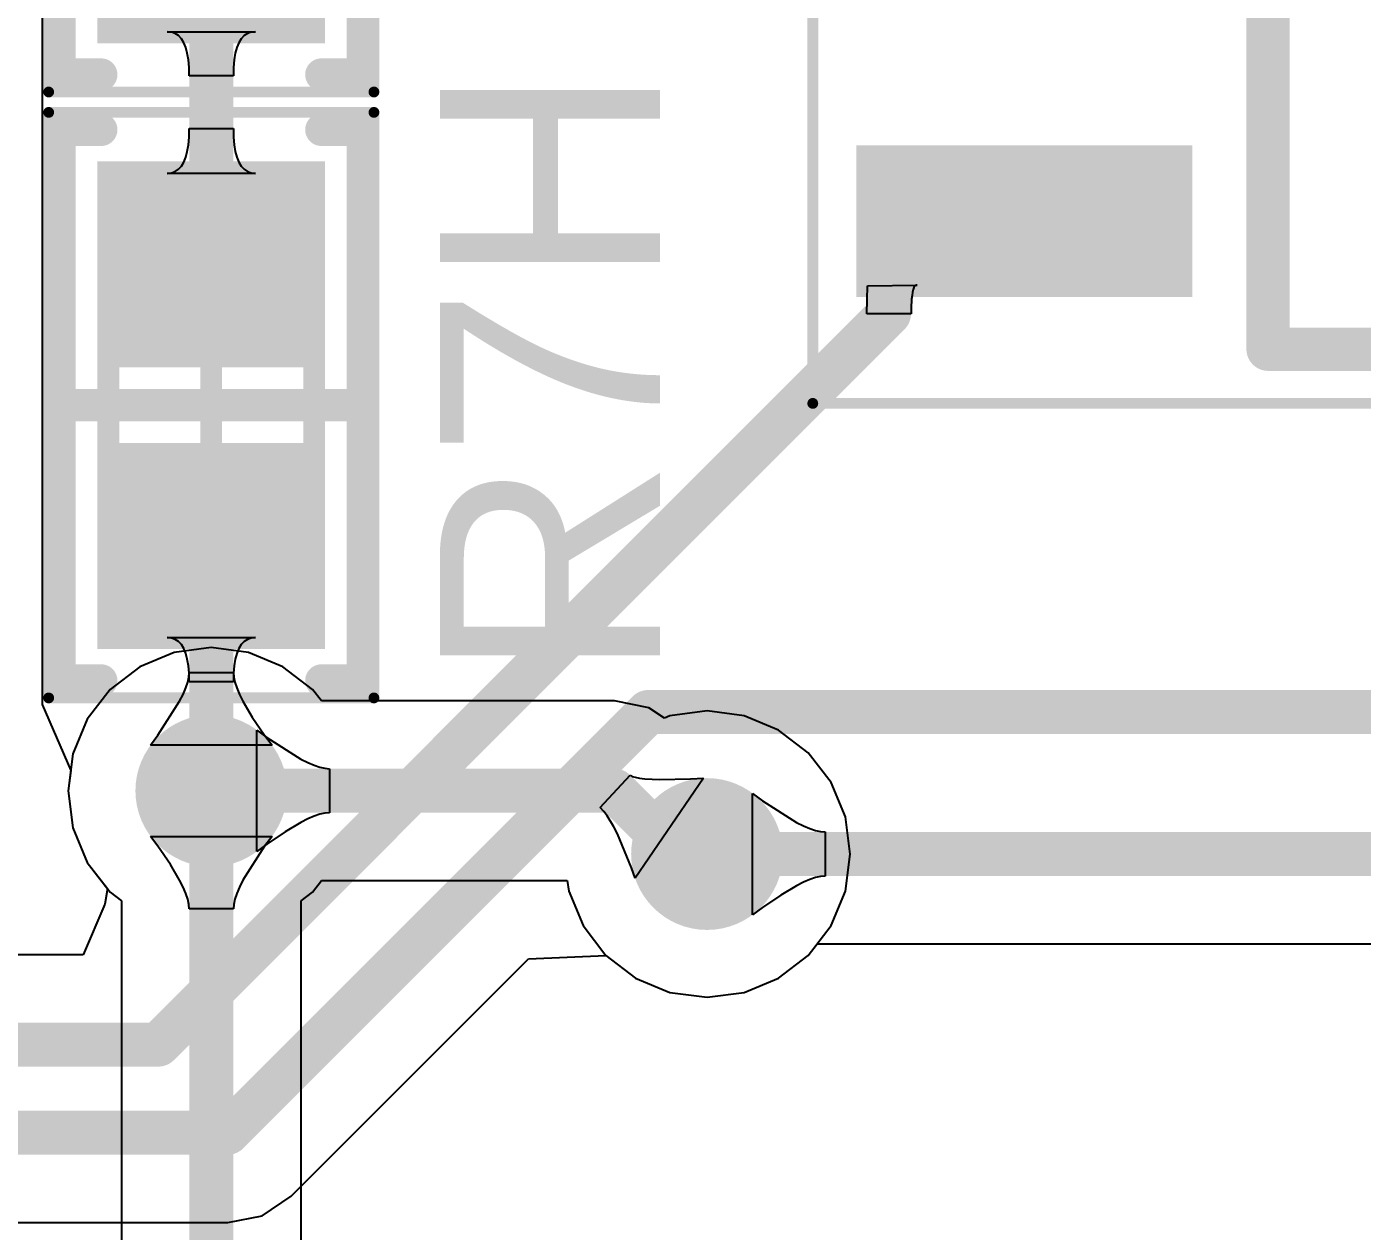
# Model space of a CAD drawing. Header units: inches. Extents: x -0.14 to 3.29, y -0.08 to 7.88.
# Drawn here: x 2.3459 to 2.5884, y 4.8144 to 5.0331 of the extents above; entities that cross this region are included whole.
import ezdxf

# ---------------------------------------------------------------- set-up
doc = ezdxf.new("R2010")
doc.units = ezdxf.units.IN
doc.header["$MEASUREMENT"] = 0
for name, color, linetype in [('Bottom Layer', 5, 'Continuous'), ('Top 3D Body', 56, 'Continuous'), ('Top Courtyard', 56, 'Continuous'), ('Top Layer', 1, 'Continuous'), ('Top Overlay', 2, 'Continuous'), ('Top Paste', 8, 'Continuous'), ('Top Solder', 216, 'Continuous'), ('Via Holes', 16, 'Continuous')]:
    doc.layers.add(name, color=color, linetype=linetype)
doc.styles.add('Arial', font='', dxfattribs={"height": 0.2})
doc.styles.get('Arial').set_extended_font_data('Arial')

# ---------------------------------------------------------------- blocks, each defined once
blk = doc.blocks.new('34355DA5_B1DA_47C2_A88A_ECF82120A4F7_252')
at = {"layer": 'Top Layer'}
blk.add_hatch(color=1, dxfattribs=at).paths.add_polyline_path([(-0.13583, -0.16181), (-0.13583, -0.13819), (-0.07874, -0.13819), (-0.07874, -0.16181)])
at = {"layer": 'Top Paste'}
blk.add_hatch(color=8, dxfattribs=at).paths.add_polyline_path([(-0.13583, -0.16181), (-0.13583, -0.13819), (-0.07874, -0.13819), (-0.07874, -0.16181)])
at = {"layer": 'Top Solder'}
blk.add_hatch(color=216, dxfattribs=at).paths.add_polyline_path([(-0.13779, -0.16378), (-0.13779, -0.13622), (-0.07677, -0.13622), (-0.07677, -0.16378)])
at = {"layer": 'Top Courtyard'}
for points in [[(-0.14567, -0.18307, 0.00197, 0.00197, 0), (-0.14567, 0.18307, 0.00197, 0.00197, 0)], [(-0.14567, -0.18307, 0.00197, 0.00197, 0), (0.14567, -0.18307, 0.00197, 0.00197, 0)]]:
    blk.add_lwpolyline(points, format="xyseb", dxfattribs=at)
blk.add_lwpolyline([(-0.14616, -0.18307, 0.000984, 0.000984, 1), (-0.14518, -0.18307, 0.000984, 0.000984, 1)], format="xyseb", close=True, dxfattribs=at)
blk.add_lwpolyline([(-0.14616, -0.18307, 0.000984, 0.000984, 1), (-0.14518, -0.18307, 0.000984, 0.000984, 1)], format="xyseb", close=True, dxfattribs=at)
at = {"layer": 'Top Overlay'}
for points in [[(-0.06299, -0.17323, 0.00787, 0.00787, 0), (-0.06299, 0.17323, 0.00787, 0.00787, 0)], [(-0.06299, -0.17323, 0.00787, 0.00787, 0), (0.06299, -0.17323, 0.00787, 0.00787, 0)]]:
    blk.add_lwpolyline(points, format="xyseb", dxfattribs=at)
blk.add_lwpolyline([(-0.06496, -0.17323, 0.00394, 0.00394, 1), (-0.06102, -0.17323, 0.00394, 0.00394, 1)], format="xyseb", close=True, dxfattribs=at)
blk.add_lwpolyline([(-0.06496, -0.17323, 0.00394, 0.00394, 1), (-0.06102, -0.17323, 0.00394, 0.00394, 1)], format="xyseb", close=True, dxfattribs=at)
blk = doc.blocks.new('RES_0603_1608_319')
at = {"layer": 'Top Layer'}
for points in [[(-0.04232, -0.0187), (-0.04232, 0.0187), (-0.00886, 0.0187), (-0.00886, -0.0187)], [(0.00886, -0.0187), (0.00886, 0.0187), (0.04232, 0.0187), (0.04232, -0.0187)]]:
    blk.add_hatch(color=1, dxfattribs=at).paths.add_polyline_path(points)
at = {"layer": 'Top Paste'}
for points in [[(-0.04232, -0.0187), (-0.04232, 0.0187), (-0.00886, 0.0187), (-0.00886, -0.0187)], [(0.00886, -0.0187), (0.00886, 0.0187), (0.04232, 0.0187), (0.04232, -0.0187)]]:
    blk.add_hatch(color=8, dxfattribs=at).paths.add_polyline_path(points)
at = {"layer": 'Top Solder'}
for points in [[(-0.04429, -0.02067), (-0.04429, 0.02067), (-0.00689, 0.02067), (-0.00689, -0.02067)], [(0.00689, -0.02067), (0.00689, 0.02067), (0.04429, 0.02067), (0.04429, -0.02067)]]:
    blk.add_hatch(color=216, dxfattribs=at).paths.add_polyline_path(points)
at = {"layer": 'Top 3D Body'}
for points in [[(0.03445, 0.0187, 0.00394, 0.00394, 0), (-0.03445, 0.0187, 0.00394, 0.00394, 0)], [(-0.03445, -0.0187, 0.00394, 0.00394, 0), (-0.03445, 0.0187, 0.00394, 0.00394, 0)], [(0.03445, -0.0187, 0.00394, 0.00394, 0), (0.03445, 0.0187, 0.00394, 0.00394, 0)], [(0.03445, -0.0187, 0.00394, 0.00394, 0), (-0.03445, -0.0187, 0.00394, 0.00394, 0)]]:
    blk.add_lwpolyline(points, format="xyseb", dxfattribs=at)
for points in [[(-0.03543, 0.0187, 0.00197, 0.00197, 1), (-0.03346, 0.0187, 0.00197, 0.00197, 1)], [(-0.03543, 0.0187, 0.00197, 0.00197, 1), (-0.03346, 0.0187, 0.00197, 0.00197, 1)], [(0.03347, 0.0187, 0.00197, 0.00197, 1), (0.03543, 0.0187, 0.00197, 0.00197, 1)], [(0.03347, 0.0187, 0.00197, 0.00197, 1), (0.03543, 0.0187, 0.00197, 0.00197, 1)], [(-0.03543, -0.0187, 0.00197, 0.00197, 1), (-0.03346, -0.0187, 0.00197, 0.00197, 1)], [(-0.03543, -0.0187, 0.00197, 0.00197, 1), (-0.03346, -0.0187, 0.00197, 0.00197, 1)], [(0.03347, -0.0187, 0.00197, 0.00197, 1), (0.03543, -0.0187, 0.00197, 0.00197, 1)], [(0.03347, -0.0187, 0.00197, 0.00197, 1), (0.03543, -0.0187, 0.00197, 0.00197, 1)]]:
    blk.add_lwpolyline(points, format="xyseb", close=True, dxfattribs=at)
at = {"layer": 'Top Courtyard'}
for points in [[(0.05315, 0.02953, 0.00197, 0.00197, 0), (-0.05315, 0.02953, 0.00197, 0.00197, 0)], [(-0.05315, -0.02953, 0.00197, 0.00197, 0), (-0.05315, 0.02953, 0.00197, 0.00197, 0)], [(0.05315, -0.02953, 0.00197, 0.00197, 0), (0.05315, 0.02953, 0.00197, 0.00197, 0)], [(0, -0.0187, 0.00394, 0.00394, 0), (0, 0.0187, 0.00394, 0.00394, 0)], [(0.0187, 0, 0.00394, 0.00394, 0), (-0.0187, 0, 0.00394, 0.00394, 0)], [(0.05315, -0.02953, 0.00197, 0.00197, 0), (-0.05315, -0.02953, 0.00197, 0.00197, 0)]]:
    blk.add_lwpolyline(points, format="xyseb", dxfattribs=at)
for points in [[(-0.05364, 0.02953, 0.000984, 0.000984, 1), (-0.05266, 0.02953, 0.000984, 0.000984, 1)], [(-0.05364, 0.02953, 0.000984, 0.000984, 1), (-0.05266, 0.02953, 0.000984, 0.000984, 1)], [(0.05266, 0.02953, 0.000984, 0.000984, 1), (0.05364, 0.02953, 0.000984, 0.000984, 1)], [(0.05266, 0.02953, 0.000984, 0.000984, 1), (0.05364, 0.02953, 0.000984, 0.000984, 1)], [(-0.00098, 0.0187, 0.00197, 0.00197, 1), (0.00098, 0.0187, 0.00197, 0.00197, 1)], [(-0.01968, 0, 0.00197, 0.00197, 1), (-0.01772, 0, 0.00197, 0.00197, 1)], [(0.01772, 0, 0.00197, 0.00197, 1), (0.01969, 0, 0.00197, 0.00197, 1)], [(-0.00098, -0.0187, 0.00197, 0.00197, 1), (0.00098, -0.0187, 0.00197, 0.00197, 1)], [(-0.05364, -0.02953, 0.000984, 0.000984, 1), (-0.05266, -0.02953, 0.000984, 0.000984, 1)], [(-0.05364, -0.02953, 0.000984, 0.000984, 1), (-0.05266, -0.02953, 0.000984, 0.000984, 1)], [(0.05266, -0.02953, 0.000984, 0.000984, 1), (0.05364, -0.02953, 0.000984, 0.000984, 1)], [(0.05266, -0.02953, 0.000984, 0.000984, 1), (0.05364, -0.02953, 0.000984, 0.000984, 1)]]:
    blk.add_lwpolyline(points, format="xyseb", close=True, dxfattribs=at)
at = {"layer": 'Top Overlay'}
for points in [[(0.05, 0.02756, 0.00591, 0.00591, 0), (-0.05, 0.02756, 0.00591, 0.00591, 0)], [(-0.05, 0.02, 0.00591, 0.00591, 0), (-0.05, 0.02756, 0.00591, 0.00591, 0)], [(0, -0.02756, 0.00591, 0.00591, 0), (0, 0.02756, 0.00591, 0.00591, 0)], [(0.05, 0.02, 0.00591, 0.00591, 0), (0.05, 0.02756, 0.00591, 0.00591, 0)], [(-0.05, -0.02756, 0.00591, 0.00591, 0), (-0.05, -0.02, 0.00591, 0.00591, 0)], [(0.05, -0.02756, 0.00591, 0.00591, 0), (0.05, -0.02, 0.00591, 0.00591, 0)], [(0.05, -0.02756, 0.00591, 0.00591, 0), (-0.05, -0.02756, 0.00591, 0.00591, 0)]]:
    blk.add_lwpolyline(points, format="xyseb", dxfattribs=at)
for points in [[(-0.05148, 0.02756, 0.00295, 0.00295, 1), (-0.04852, 0.02756, 0.00295, 0.00295, 1)], [(-0.05148, 0.02756, 0.00295, 0.00295, 1), (-0.04852, 0.02756, 0.00295, 0.00295, 1)], [(-0.00148, 0.02756, 0.00295, 0.00295, 1), (0.00148, 0.02756, 0.00295, 0.00295, 1)], [(0.04852, 0.02756, 0.00295, 0.00295, 1), (0.05148, 0.02756, 0.00295, 0.00295, 1)], [(0.04852, 0.02756, 0.00295, 0.00295, 1), (0.05148, 0.02756, 0.00295, 0.00295, 1)], [(-0.05148, 0.02, 0.00295, 0.00295, 1), (-0.04852, 0.02, 0.00295, 0.00295, 1)], [(0.04852, 0.02, 0.00295, 0.00295, 1), (0.05148, 0.02, 0.00295, 0.00295, 1)], [(-0.05148, -0.02, 0.00295, 0.00295, 1), (-0.04852, -0.02, 0.00295, 0.00295, 1)], [(0.04852, -0.02, 0.00295, 0.00295, 1), (0.05148, -0.02, 0.00295, 0.00295, 1)], [(-0.05148, -0.02756, 0.00295, 0.00295, 1), (-0.04852, -0.02756, 0.00295, 0.00295, 1)], [(-0.05148, -0.02756, 0.00295, 0.00295, 1), (-0.04852, -0.02756, 0.00295, 0.00295, 1)], [(-0.00148, -0.02756, 0.00295, 0.00295, 1), (0.00148, -0.02756, 0.00295, 0.00295, 1)], [(0.04852, -0.02756, 0.00295, 0.00295, 1), (0.05148, -0.02756, 0.00295, 0.00295, 1)], [(0.04852, -0.02756, 0.00295, 0.00295, 1), (0.05148, -0.02756, 0.00295, 0.00295, 1)]]:
    blk.add_lwpolyline(points, format="xyseb", close=True, dxfattribs=at)
blk = doc.blocks.new('RES_0603_1608_339')
at = {"layer": 'Top Layer'}
for points in [[(-0.04232, -0.0187), (-0.04232, 0.0187), (-0.00886, 0.0187), (-0.00886, -0.0187)], [(0.00886, -0.0187), (0.00886, 0.0187), (0.04232, 0.0187), (0.04232, -0.0187)]]:
    blk.add_hatch(color=1, dxfattribs=at).paths.add_polyline_path(points)
at = {"layer": 'Top Paste'}
for points in [[(-0.04232, -0.0187), (-0.04232, 0.0187), (-0.00886, 0.0187), (-0.00886, -0.0187)], [(0.00886, -0.0187), (0.00886, 0.0187), (0.04232, 0.0187), (0.04232, -0.0187)]]:
    blk.add_hatch(color=8, dxfattribs=at).paths.add_polyline_path(points)
at = {"layer": 'Top Solder'}
for points in [[(-0.04429, -0.02067), (-0.04429, 0.02067), (-0.00689, 0.02067), (-0.00689, -0.02067)], [(0.00689, -0.02067), (0.00689, 0.02067), (0.04429, 0.02067), (0.04429, -0.02067)]]:
    blk.add_hatch(color=216, dxfattribs=at).paths.add_polyline_path(points)
at = {"layer": 'Top 3D Body'}
for points in [[(0.03445, 0.0187, 0.00394, 0.00394, 0), (-0.03445, 0.0187, 0.00394, 0.00394, 0)], [(-0.03445, -0.0187, 0.00394, 0.00394, 0), (-0.03445, 0.0187, 0.00394, 0.00394, 0)], [(0.03445, -0.0187, 0.00394, 0.00394, 0), (0.03445, 0.0187, 0.00394, 0.00394, 0)], [(0.03445, -0.0187, 0.00394, 0.00394, 0), (-0.03445, -0.0187, 0.00394, 0.00394, 0)]]:
    blk.add_lwpolyline(points, format="xyseb", dxfattribs=at)
for points in [[(-0.03543, 0.0187, 0.00197, 0.00197, 1), (-0.03346, 0.0187, 0.00197, 0.00197, 1)], [(-0.03543, 0.0187, 0.00197, 0.00197, 1), (-0.03346, 0.0187, 0.00197, 0.00197, 1)], [(0.03347, 0.0187, 0.00197, 0.00197, 1), (0.03543, 0.0187, 0.00197, 0.00197, 1)], [(0.03347, 0.0187, 0.00197, 0.00197, 1), (0.03543, 0.0187, 0.00197, 0.00197, 1)], [(-0.03543, -0.0187, 0.00197, 0.00197, 1), (-0.03346, -0.0187, 0.00197, 0.00197, 1)], [(-0.03543, -0.0187, 0.00197, 0.00197, 1), (-0.03346, -0.0187, 0.00197, 0.00197, 1)], [(0.03347, -0.0187, 0.00197, 0.00197, 1), (0.03543, -0.0187, 0.00197, 0.00197, 1)], [(0.03347, -0.0187, 0.00197, 0.00197, 1), (0.03543, -0.0187, 0.00197, 0.00197, 1)]]:
    blk.add_lwpolyline(points, format="xyseb", close=True, dxfattribs=at)
at = {"layer": 'Top Courtyard'}
for points in [[(0.05315, 0.02953, 0.00197, 0.00197, 0), (-0.05315, 0.02953, 0.00197, 0.00197, 0)], [(-0.05315, -0.02953, 0.00197, 0.00197, 0), (-0.05315, 0.02953, 0.00197, 0.00197, 0)], [(0.05315, -0.02953, 0.00197, 0.00197, 0), (0.05315, 0.02953, 0.00197, 0.00197, 0)], [(0, -0.0187, 0.00394, 0.00394, 0), (0, 0.0187, 0.00394, 0.00394, 0)], [(0.0187, 0, 0.00394, 0.00394, 0), (-0.0187, 0, 0.00394, 0.00394, 0)], [(0.05315, -0.02953, 0.00197, 0.00197, 0), (-0.05315, -0.02953, 0.00197, 0.00197, 0)]]:
    blk.add_lwpolyline(points, format="xyseb", dxfattribs=at)
for points in [[(-0.05364, 0.02953, 0.000984, 0.000984, 1), (-0.05266, 0.02953, 0.000984, 0.000984, 1)], [(-0.05364, 0.02953, 0.000984, 0.000984, 1), (-0.05266, 0.02953, 0.000984, 0.000984, 1)], [(0.05266, 0.02953, 0.000984, 0.000984, 1), (0.05364, 0.02953, 0.000984, 0.000984, 1)], [(0.05266, 0.02953, 0.000984, 0.000984, 1), (0.05364, 0.02953, 0.000984, 0.000984, 1)], [(-0.00098, 0.0187, 0.00197, 0.00197, 1), (0.00098, 0.0187, 0.00197, 0.00197, 1)], [(-0.01968, 0, 0.00197, 0.00197, 1), (-0.01772, 0, 0.00197, 0.00197, 1)], [(0.01772, 0, 0.00197, 0.00197, 1), (0.01969, 0, 0.00197, 0.00197, 1)], [(-0.00098, -0.0187, 0.00197, 0.00197, 1), (0.00098, -0.0187, 0.00197, 0.00197, 1)], [(-0.05364, -0.02953, 0.000984, 0.000984, 1), (-0.05266, -0.02953, 0.000984, 0.000984, 1)], [(-0.05364, -0.02953, 0.000984, 0.000984, 1), (-0.05266, -0.02953, 0.000984, 0.000984, 1)], [(0.05266, -0.02953, 0.000984, 0.000984, 1), (0.05364, -0.02953, 0.000984, 0.000984, 1)], [(0.05266, -0.02953, 0.000984, 0.000984, 1), (0.05364, -0.02953, 0.000984, 0.000984, 1)]]:
    blk.add_lwpolyline(points, format="xyseb", close=True, dxfattribs=at)
at = {"layer": 'Top Overlay'}
for points in [[(0.05, 0.02756, 0.00591, 0.00591, 0), (-0.05, 0.02756, 0.00591, 0.00591, 0)], [(-0.05, 0.02, 0.00591, 0.00591, 0), (-0.05, 0.02756, 0.00591, 0.00591, 0)], [(0, -0.02756, 0.00591, 0.00591, 0), (0, 0.02756, 0.00591, 0.00591, 0)], [(0.05, 0.02, 0.00591, 0.00591, 0), (0.05, 0.02756, 0.00591, 0.00591, 0)], [(-0.05, -0.02756, 0.00591, 0.00591, 0), (-0.05, -0.02, 0.00591, 0.00591, 0)], [(0.05, -0.02756, 0.00591, 0.00591, 0), (0.05, -0.02, 0.00591, 0.00591, 0)], [(0.05, -0.02756, 0.00591, 0.00591, 0), (-0.05, -0.02756, 0.00591, 0.00591, 0)]]:
    blk.add_lwpolyline(points, format="xyseb", dxfattribs=at)
for points in [[(-0.05148, 0.02756, 0.00295, 0.00295, 1), (-0.04852, 0.02756, 0.00295, 0.00295, 1)], [(-0.05148, 0.02756, 0.00295, 0.00295, 1), (-0.04852, 0.02756, 0.00295, 0.00295, 1)], [(-0.00148, 0.02756, 0.00295, 0.00295, 1), (0.00148, 0.02756, 0.00295, 0.00295, 1)], [(0.04852, 0.02756, 0.00295, 0.00295, 1), (0.05148, 0.02756, 0.00295, 0.00295, 1)], [(0.04852, 0.02756, 0.00295, 0.00295, 1), (0.05148, 0.02756, 0.00295, 0.00295, 1)], [(-0.05148, 0.02, 0.00295, 0.00295, 1), (-0.04852, 0.02, 0.00295, 0.00295, 1)], [(0.04852, 0.02, 0.00295, 0.00295, 1), (0.05148, 0.02, 0.00295, 0.00295, 1)], [(-0.05148, -0.02, 0.00295, 0.00295, 1), (-0.04852, -0.02, 0.00295, 0.00295, 1)], [(0.04852, -0.02, 0.00295, 0.00295, 1), (0.05148, -0.02, 0.00295, 0.00295, 1)], [(-0.05148, -0.02756, 0.00295, 0.00295, 1), (-0.04852, -0.02756, 0.00295, 0.00295, 1)], [(-0.05148, -0.02756, 0.00295, 0.00295, 1), (-0.04852, -0.02756, 0.00295, 0.00295, 1)], [(-0.00148, -0.02756, 0.00295, 0.00295, 1), (0.00148, -0.02756, 0.00295, 0.00295, 1)], [(0.04852, -0.02756, 0.00295, 0.00295, 1), (0.05148, -0.02756, 0.00295, 0.00295, 1)], [(0.04852, -0.02756, 0.00295, 0.00295, 1), (0.05148, -0.02756, 0.00295, 0.00295, 1)]]:
    blk.add_lwpolyline(points, format="xyseb", close=True, dxfattribs=at)

msp = doc.modelspace()

# ---------------------------------------------------------------- hatches: boundary and pattern name
at = {"layer": 'Bottom Layer'}
h = msp.add_hatch(color=5, dxfattribs=at)
edge = h.paths.add_edge_path()
edge.add_arc((2.37945, 4.89441), 0.01378, 0, 360)
h = msp.add_hatch(color=5, dxfattribs=at)
edge = h.paths.add_edge_path()
edge.add_arc((2.46946, 4.88292), 0.01378, 0, 360)
at = {"layer": 'Top Layer'}
h = msp.add_hatch(color=1, dxfattribs=at)
edge = h.paths.add_edge_path()
edge.add_arc((2.37945, 4.89441), 0.01378, 0, 360)
h = msp.add_hatch(color=1, dxfattribs=at)
edge = h.paths.add_edge_path()
edge.add_arc((2.46946, 4.88292), 0.01378, 0, 360)
at = {"layer": 'Via Holes'}
h = msp.add_hatch(color=7, dxfattribs=at)
edge = h.paths.add_edge_path()
edge.add_arc((2.37945, 4.89441), 0.00689, 0, 360)
h = msp.add_hatch(color=7, dxfattribs=at)
edge = h.paths.add_edge_path()
edge.add_arc((2.46946, 4.88292), 0.00689, 0, 360)

# ---------------------------------------------------------------- linework, layer by layer
at = {"layer": 'Bottom Layer'}
for p, q in [((2.37272, 4.91952), (2.36645, 4.91693)), ((2.37945, 4.92041), (2.37272, 4.91952)), ((2.38618, 4.91952), (2.37945, 4.92041)), ((2.39245, 4.91693), (2.38618, 4.91952)), ((2.36645, 4.91693), (2.36106, 4.91279)), ((2.39784, 4.91279), (2.39245, 4.91693)), ((2.36106, 4.91279), (2.35693, 4.90741)), ((2.39943, 4.91072), (2.39784, 4.91279)), ((2.45268, 4.91072), (2.39943, 4.91072)), ((2.45892, 4.90948), (2.45268, 4.91072)), ((2.46171, 4.90761), (2.45892, 4.90948)), ((2.46946, 4.90892), (2.46273, 4.90803)), ((2.47619, 4.90803), (2.46946, 4.90892)), ((2.35693, 4.90741), (2.35433, 4.90114)), ((2.46273, 4.90803), (2.46171, 4.90761)), ((2.48246, 4.90543), (2.47619, 4.90803)), ((2.38772, 4.88339), (2.38772, 4.90543)), ((2.38772, 4.90543), (2.38954, 4.90409)), ((2.38954, 4.90409), (2.39569, 4.90016)), ((2.48785, 4.9013), (2.48246, 4.90543)), ((2.35433, 4.90114), (2.35345, 4.89441)), ((2.49198, 4.89592), (2.48785, 4.9013)), ((2.39569, 4.90016), (2.39696, 4.89953)), ((2.39696, 4.89953), (2.39811, 4.89904)), ((2.39811, 4.89904), (2.39915, 4.89869)), ((2.39915, 4.89869), (2.40008, 4.89848)), ((2.40008, 4.89848), (2.4009, 4.89841)), ((2.4009, 4.89841), (2.4009, 4.89041)), ((2.45008, 4.89135), (2.4555, 4.89724)), ((2.4555, 4.89724), (2.45584, 4.89702)), ((2.45584, 4.89702), (2.4564, 4.89685)), ((2.46879, 4.89668), (2.45639, 4.87856)), ((2.4564, 4.89685), (2.45718, 4.8967)), ((2.45718, 4.8967), (2.45818, 4.8966)), ((2.45818, 4.8966), (2.46084, 4.89648)), ((2.46084, 4.89648), (2.46647, 4.89658)), ((2.46647, 4.89658), (2.46879, 4.89668)), ((2.35345, 4.89441), (2.35433, 4.88768)), ((2.49458, 4.88965), (2.49198, 4.89592)), ((2.39696, 4.88929), (2.39569, 4.88865)), ((2.39811, 4.88978), (2.39696, 4.88929)), ((2.39915, 4.89013), (2.39811, 4.88978)), ((2.40008, 4.89034), (2.39915, 4.89013)), ((2.4009, 4.89041), (2.40008, 4.89034)), ((2.4507, 4.89067), (2.45008, 4.89135)), ((2.45131, 4.88985), (2.4507, 4.89067)), ((2.45256, 4.88783), (2.45131, 4.88985)), ((2.49546, 4.88292), (2.49458, 4.88965)), ((2.35433, 4.88768), (2.35693, 4.88141)), ((2.39284, 4.88697), (2.38954, 4.88472)), ((2.39569, 4.88865), (2.39284, 4.88697)), ((2.45319, 4.88661), (2.45256, 4.88783)), ((2.45574, 4.88044), (2.45319, 4.88661)), ((2.36976, 4.88432), (2.36843, 4.88613)), ((2.36843, 4.88613), (2.39047, 4.88613)), ((2.37201, 4.88102), (2.36976, 4.88432)), ((2.38913, 4.88432), (2.3852, 4.87817)), ((2.38954, 4.88472), (2.38772, 4.88339)), ((2.39047, 4.88613), (2.38913, 4.88432)), ((2.49458, 4.87619), (2.49546, 4.88292)), ((2.35693, 4.88141), (2.36106, 4.87602)), ((2.3737, 4.87817), (2.37201, 4.88102)), ((2.45639, 4.87856), (2.45574, 4.88044)), ((2.37433, 4.8769), (2.3737, 4.87817)), ((2.37482, 4.87575), (2.37433, 4.8769)), ((2.38457, 4.8769), (2.38408, 4.87575)), ((2.3852, 4.87817), (2.38457, 4.8769)), ((2.39784, 4.87602), (2.39943, 4.87809)), ((2.39943, 4.87809), (2.44409, 4.87809)), ((2.44409, 4.87809), (2.44434, 4.87619)), ((2.36106, 4.87602), (2.36314, 4.87443)), ((2.36314, 4.87443), (2.36314, 4.28202)), ((2.37517, 4.87471), (2.37482, 4.87575)), ((2.37538, 4.87378), (2.37517, 4.87471)), ((2.38373, 4.87471), (2.38352, 4.87378)), ((2.38408, 4.87575), (2.38373, 4.87471)), ((2.39576, 4.87443), (2.39784, 4.87602)), ((2.39576, 4.28202), (2.39576, 4.87443)), ((2.44434, 4.87619), (2.44694, 4.86992)), ((2.49198, 4.86992), (2.49458, 4.87619)), ((2.37545, 4.87295), (2.37538, 4.87378)), ((2.38345, 4.87295), (2.37545, 4.87295)), ((2.38352, 4.87378), (2.38345, 4.87295)), ((2.44694, 4.86992), (2.45107, 4.86453)), ((2.48785, 4.86453), (2.49198, 4.86992)), ((2.45107, 4.86453), (2.45646, 4.8604)), ((2.48246, 4.8604), (2.48785, 4.86453)), ((2.45646, 4.8604), (2.46273, 4.8578)), ((2.47619, 4.8578), (2.48246, 4.8604)), ((2.46273, 4.8578), (2.46946, 4.85691)), ((2.46946, 4.85691), (2.47619, 4.8578))]:
    msp.add_line(p, q, dxfattribs=at)
for points in [[(2.37945, 4.26205, 0.008, 0.008, 0), (2.37945, 4.89441, 0.008, 0.008, 0)], [(2.37945, 4.89441, 0.008, 0.008, 0), (2.45268, 4.89441, 0.008, 0.008, 0)], [(2.45268, 4.89441, 0.008, 0.008, 0), (2.46417, 4.88292, 0.008, 0.008, 0)], [(2.46417, 4.88292, 0.008, 0.008, 0), (2.46946, 4.88292, 0.008, 0.008, 0)]]:
    msp.add_lwpolyline(points, format="xyseb", dxfattribs=at)
for points in [[(2.37745, 4.89441, 0.004, 0.004, 1), (2.38145, 4.89441, 0.004, 0.004, 1)], [(2.37745, 4.89441, 0.004, 0.004, 1), (2.38145, 4.89441, 0.004, 0.004, 1)], [(2.45068, 4.89441, 0.004, 0.004, 1), (2.45468, 4.89441, 0.004, 0.004, 1)], [(2.45068, 4.89441, 0.004, 0.004, 1), (2.45468, 4.89441, 0.004, 0.004, 1)], [(2.46217, 4.88292, 0.004, 0.004, 1), (2.46617, 4.88292, 0.004, 0.004, 1)], [(2.46217, 4.88292, 0.004, 0.004, 1), (2.46617, 4.88292, 0.004, 0.004, 1)], [(2.46746, 4.88292, 0.004, 0.004, 1), (2.47146, 4.88292, 0.004, 0.004, 1)]]:
    msp.add_lwpolyline(points, format="xyseb", close=True, dxfattribs=at)
at = {"layer": 'Top Layer'}
for p, q in [((2.34875, 5.07127), (2.34875, 5.02009)), ((2.37221, 5.03213), (2.37145, 5.03221)), ((2.37145, 5.03221), (2.38745, 5.03221)), ((2.37289, 5.03189), (2.37221, 5.03213)), ((2.38669, 5.03213), (2.38601, 5.03189)), ((2.38745, 5.03221), (2.38669, 5.03213)), ((2.37349, 5.03149), (2.37289, 5.03189)), ((2.37401, 5.03093), (2.37349, 5.03149)), ((2.37445, 5.03021), (2.37401, 5.03093)), ((2.37481, 5.02933), (2.37445, 5.03021)), ((2.38445, 5.03021), (2.38409, 5.02933)), ((2.38489, 5.03093), (2.38445, 5.03021)), ((2.38541, 5.03149), (2.38489, 5.03093)), ((2.38601, 5.03189), (2.38541, 5.03149)), ((2.37509, 5.02829), (2.37481, 5.02933)), ((2.37529, 5.02709), (2.37509, 5.02829)), ((2.38381, 5.02829), (2.38361, 5.02709)), ((2.38409, 5.02933), (2.38381, 5.02829)), ((2.37541, 5.02573), (2.37529, 5.02709)), ((2.37545, 5.02421), (2.37541, 5.02573)), ((2.38349, 5.02573), (2.38345, 5.02421)), ((2.38361, 5.02709), (2.38349, 5.02573)), ((2.38345, 5.02421), (2.37545, 5.02421)), ((2.34875, 5.02009), (2.34875, 5.02009)), ((2.34875, 5.02009), (2.34875, 5.01873)), ((2.34875, 5.01873), (2.34875, 5.01873)), ((2.34875, 5.01873), (2.34875, 4.96127)), ((2.37529, 5.01169), (2.37541, 5.01307)), ((2.37541, 5.01307), (2.37545, 5.01461)), ((2.37545, 5.01461), (2.38345, 5.01461)), ((2.38345, 5.01461), (2.38349, 5.01307)), ((2.38349, 5.01307), (2.38361, 5.01169)), ((2.37481, 5.00942), (2.37509, 5.01047)), ((2.37509, 5.01047), (2.37529, 5.01169)), ((2.38361, 5.01169), (2.38381, 5.01047)), ((2.38381, 5.01047), (2.38409, 5.00942)), ((2.37401, 5.00779), (2.37445, 5.00852)), ((2.37445, 5.00852), (2.37481, 5.00942)), ((2.38409, 5.00942), (2.38445, 5.00852)), ((2.38445, 5.00852), (2.38489, 5.00779)), ((2.37145, 5.00649), (2.37221, 5.00657)), ((2.38745, 5.00649), (2.37145, 5.00649)), ((2.37221, 5.00657), (2.37289, 5.00682)), ((2.37289, 5.00682), (2.37349, 5.00722)), ((2.37349, 5.00722), (2.37401, 5.00779)), ((2.38489, 5.00779), (2.38541, 5.00722)), ((2.38541, 5.00722), (2.38601, 5.00682)), ((2.38601, 5.00682), (2.38669, 5.00657)), ((2.38669, 5.00657), (2.38745, 5.00649)), ((2.4985, 4.98101), (2.49862, 4.9861)), ((2.49862, 4.9861), (2.5076, 4.98622)), ((2.50721, 4.98601), (2.50704, 4.98575)), ((2.50739, 4.98617), (2.50721, 4.98601)), ((2.5076, 4.98622), (2.50739, 4.98617)), ((2.5066, 4.98366), (2.50652, 4.982)), ((2.50668, 4.98434), (2.5066, 4.98366)), ((2.50678, 4.98491), (2.50668, 4.98434)), ((2.5069, 4.98538), (2.50678, 4.98491)), ((2.50704, 4.98575), (2.5069, 4.98538)), ((2.50652, 4.982), (2.5065, 4.98101)), ((2.5065, 4.98101), (2.4985, 4.98101)), ((2.34875, 4.96127), (2.34875, 4.91009)), ((2.37221, 4.92213), (2.37145, 4.92221)), ((2.37145, 4.92221), (2.38745, 4.92221)), ((2.37289, 4.92189), (2.37221, 4.92213)), ((2.37349, 4.92149), (2.37289, 4.92189)), ((2.37401, 4.92093), (2.37349, 4.92149)), ((2.37445, 4.92021), (2.37401, 4.92093)), ((2.38489, 4.92093), (2.38445, 4.92021)), ((2.38541, 4.92149), (2.38489, 4.92093)), ((2.38601, 4.92189), (2.38541, 4.92149)), ((2.38669, 4.92213), (2.38601, 4.92189)), ((2.38745, 4.92221), (2.38669, 4.92213)), ((2.37481, 4.91933), (2.37445, 4.92021)), ((2.37509, 4.91829), (2.37481, 4.91933)), ((2.37529, 4.91709), (2.37509, 4.91829)), ((2.38381, 4.91829), (2.38361, 4.91709)), ((2.38409, 4.91933), (2.38381, 4.91829)), ((2.38445, 4.92021), (2.38409, 4.91933)), ((2.37541, 4.91573), (2.37529, 4.91709)), ((2.37538, 4.91504), (2.37545, 4.91586)), ((2.37545, 4.91421), (2.37541, 4.91573)), ((2.37545, 4.91586), (2.38345, 4.91586)), ((2.38345, 4.91586), (2.38352, 4.91504)), ((2.38349, 4.91573), (2.38345, 4.91421)), ((2.38361, 4.91709), (2.38349, 4.91573)), ((2.37482, 4.91307), (2.37517, 4.91411)), ((2.37517, 4.91411), (2.37538, 4.91504)), ((2.38345, 4.91421), (2.37545, 4.91421)), ((2.38352, 4.91504), (2.38373, 4.91411)), ((2.38373, 4.91411), (2.38408, 4.91307)), ((2.3737, 4.91065), (2.37433, 4.91191)), ((2.37433, 4.91191), (2.37482, 4.91307)), ((2.38408, 4.91307), (2.38457, 4.91191)), ((2.38457, 4.91191), (2.3852, 4.91065)), ((2.34875, 4.91009), (2.34875, 4.91009)), ((2.34875, 4.91009), (2.35393, 4.89809)), ((2.36976, 4.9045), (2.3737, 4.91065)), ((2.3852, 4.91065), (2.38689, 4.90779)), ((2.38689, 4.90779), (2.38913, 4.9045)), ((2.36843, 4.90268), (2.36976, 4.9045)), ((2.38913, 4.9045), (2.39047, 4.90268)), ((2.39047, 4.90268), (2.36843, 4.90268)), ((2.35393, 4.89809), (2.35345, 4.89441)), ((2.35345, 4.89441), (2.35433, 4.88768)), ((2.47773, 4.8719), (2.47773, 4.89393)), ((2.47773, 4.89393), (2.47955, 4.8926)), ((2.47955, 4.8926), (2.4857, 4.88867)), ((2.35433, 4.88768), (2.35693, 4.88141)), ((2.4857, 4.88867), (2.48697, 4.88804)), ((2.48697, 4.88804), (2.48812, 4.88755)), ((2.48812, 4.88755), (2.48916, 4.8872)), ((2.48916, 4.8872), (2.49009, 4.88699)), ((2.49009, 4.88699), (2.49091, 4.88692)), ((2.49091, 4.88692), (2.49091, 4.87892)), ((2.35693, 4.88141), (2.36059, 4.87664)), ((2.4857, 4.87716), (2.48285, 4.87548)), ((2.48697, 4.87779), (2.4857, 4.87716)), ((2.48812, 4.87828), (2.48697, 4.87779)), ((2.48916, 4.87864), (2.48812, 4.87828)), ((2.49009, 4.87885), (2.48916, 4.87864)), ((2.49091, 4.87892), (2.49009, 4.87885)), ((2.36059, 4.87664), (2.36012, 4.87382)), ((2.48285, 4.87548), (2.47955, 4.87323)), ((2.36012, 4.87382), (2.35618, 4.86464)), ((2.47955, 4.87323), (2.47773, 4.8719)), ((2.48785, 4.86453), (2.48944, 4.8666)), ((2.48944, 4.8666), (2.68406, 4.8666)), ((2.35618, 4.86464), (2.15567, 4.86464)), ((2.39395, 4.82079), (2.43707, 4.86391)), ((2.43707, 4.86391), (2.45107, 4.86453)), ((2.45107, 4.86453), (2.45646, 4.8604)), ((2.48246, 4.8604), (2.48785, 4.86453)), ((2.45646, 4.8604), (2.46273, 4.8578)), ((2.47619, 4.8578), (2.48246, 4.8604)), ((2.46273, 4.8578), (2.46946, 4.85691)), ((2.46946, 4.85691), (2.47619, 4.8578)), ((2.38866, 4.81726), (2.39395, 4.82079)), ((2.38242, 4.81602), (2.38866, 4.81726)), ((2.15129, 4.81602), (2.38242, 4.81602))]:
    msp.add_line(p, q, dxfattribs=at)
for points in [[(2.37945, 4.99, 0.008, 0.008, 0), (2.37945, 5.04882, 0.008, 0.008, 0)], [(2.5025, 4.98998, 0.008, 0.008, 0), (2.51032, 4.99779, 0.008, 0.008, 0)], [(2.51032, 4.99779, 0.008, 0.008, 0), (2.52705, 4.99779, 0.008, 0.008, 0)], [(2.5025, 4.98101, 0.008, 0.008, 0), (2.5025, 4.98998, 0.008, 0.008, 0)], [(2.36983, 4.84833, 0.008, 0.008, 0), (2.5025, 4.98101, 0.008, 0.008, 0)], [(2.37945, 4.89441, 0.008, 0.008, 0), (2.37945, 4.93882, 0.008, 0.008, 0)], [(2.38242, 4.83233, 0.008, 0.008, 0), (2.45878, 4.9087, 0.008, 0.008, 0)], [(2.45878, 4.9087, 0.008, 0.008, 0), (2.63578, 4.9087, 0.008, 0.008, 0)], [(2.46946, 4.88292, 0.008, 0.008, 0), (2.68406, 4.88292, 0.008, 0.008, 0)], [(2.14891, 4.84833, 0.008, 0.008, 0), (2.36983, 4.84833, 0.008, 0.008, 0)], [(2.14454, 4.83233, 0.008, 0.008, 0), (2.38242, 4.83233, 0.008, 0.008, 0)]]:
    msp.add_lwpolyline(points, format="xyseb", dxfattribs=at)
for points in [[(2.50832, 4.99779, 0.004, 0.004, 1), (2.51232, 4.99779, 0.004, 0.004, 1)], [(2.50832, 4.99779, 0.004, 0.004, 1), (2.51232, 4.99779, 0.004, 0.004, 1)], [(2.52505, 4.99779, 0.004, 0.004, 1), (2.52905, 4.99779, 0.004, 0.004, 1)], [(2.37745, 4.99, 0.004, 0.004, 1), (2.38145, 4.99, 0.004, 0.004, 1)], [(2.5005, 4.98998, 0.004, 0.004, 1), (2.5045, 4.98998, 0.004, 0.004, 1)], [(2.5005, 4.98998, 0.004, 0.004, 1), (2.5045, 4.98998, 0.004, 0.004, 1)], [(2.5005, 4.98101, 0.004, 0.004, 1), (2.5045, 4.98101, 0.004, 0.004, 1)], [(2.5005, 4.98101, 0.004, 0.004, 1), (2.5045, 4.98101, 0.004, 0.004, 1)], [(2.37745, 4.93882, 0.004, 0.004, 1), (2.38145, 4.93882, 0.004, 0.004, 1)], [(2.45678, 4.9087, 0.004, 0.004, 1), (2.46078, 4.9087, 0.004, 0.004, 1)], [(2.45678, 4.9087, 0.004, 0.004, 1), (2.46078, 4.9087, 0.004, 0.004, 1)], [(2.37745, 4.89441, 0.004, 0.004, 1), (2.38145, 4.89441, 0.004, 0.004, 1)], [(2.46746, 4.88292, 0.004, 0.004, 1), (2.47146, 4.88292, 0.004, 0.004, 1)], [(2.36783, 4.84833, 0.004, 0.004, 1), (2.37183, 4.84833, 0.004, 0.004, 1)], [(2.36783, 4.84833, 0.004, 0.004, 1), (2.37183, 4.84833, 0.004, 0.004, 1)], [(2.38042, 4.83233, 0.004, 0.004, 1), (2.38442, 4.83233, 0.004, 0.004, 1)], [(2.38042, 4.83233, 0.004, 0.004, 1), (2.38442, 4.83233, 0.004, 0.004, 1)]]:
    msp.add_lwpolyline(points, format="xyseb", close=True, dxfattribs=at)

# ---------------------------------------------------------------- block references
msp.add_blockref('34355DA5_B1DA_47C2_A88A_ECF82120A4F7_252', (2.63433, 5.1478))
at = {"rotation": 270}
for name, p in [('RES_0603_1608_339', (2.37945, 5.07441)), ('RES_0603_1608_319', (2.37945, 4.96441))]:
    msp.add_blockref(name, p, dxfattribs=at)

# ---------------------------------------------------------------- texts
at = {"layer": 'Top Overlay', "style": 'Arial'}
msp.add_text('R7H', height=0.04, rotation=90, dxfattribs=at).set_placement((2.46095, 4.91441))

doc.saveas('drawing.dxf')
